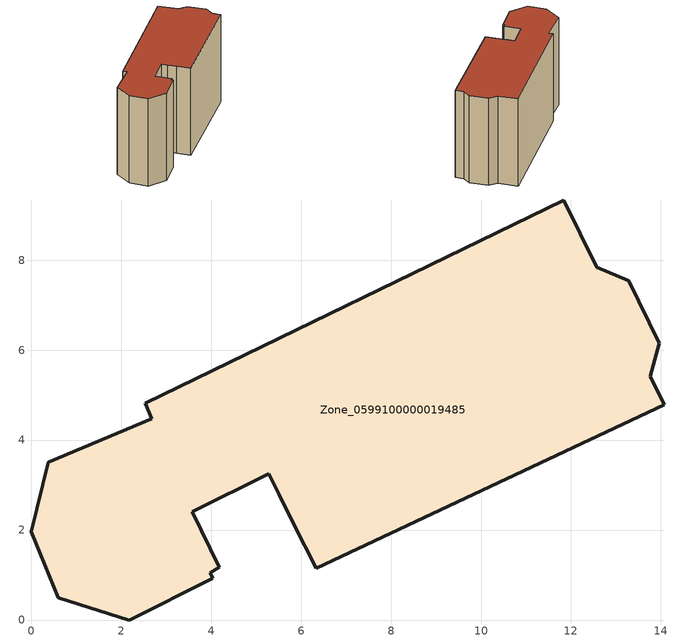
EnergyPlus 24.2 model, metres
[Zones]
Zone_0599100000019485
 floor ground (C_G): 2.68,4.47 2.53,4.82 11.84,9.34 12.57,7.85 13.28,7.54 13.96,6.15 13.76,5.42 14.07,4.79 6.33,1.15 5.84,2.13 5.51,2.79 5.28,3.25 3.58,2.41 4.18,1.17 3.98,1.06 4.04,0.93 2.18,0 0.6,0.49 0,1.96 0.38,3.51 z0
 wall outside (C_F): 13.96,6.15 13.28,7.54 12.57,7.85 11.84,9.34 2.53,4.82 2.68,4.47 0.38,3.51 0,1.96 0.6,0.49 2.18,0 4.04,0.93 3.98,1.06 4.18,1.17 3.58,2.41 5.28,3.25 5.51,2.79 5.84,2.13 6.33,1.15 14.07,4.79 13.76,5.42 13.96,6.15 z0:7.83
 roof outside (C_R): 5.51,2.79 5.84,2.13 6.33,1.15 14.07,4.79 13.76,5.42 13.96,6.15 13.28,7.54 12.57,7.85 11.84,9.34 2.53,4.82 2.68,4.47 0.38,3.51 0,1.96 0.6,0.49 2.18,0 4.04,0.93 3.98,1.06 4.18,1.17 3.58,2.41 5.28,3.25 z7.83
[BUILDING]
Pand.0599100000019485: North Axis=0; Terrain=City; Loads Convergence Tolerance Value=0.04; Temperature Convergence Tolerance Value=0.4; Solar Distribution=FullExterior; Maximum Number of Warmup Days=25; Minimum Number of Warmup Days=1
[Site:Location]
Rotterdam.The.Hague.AP_ZH_NLD Design_Conditions: Latitude=51.96; Longitude=4.45; Time Zone=1; Elevation=-4.5
[SITE:GROUNDTEMPERATURE:BUILDINGSURFACE]
18, 18, 18, 18, 18, 18, 18, 18, 18, 18, 18, 18
[MATERIAL] Thermal Absorptance=0.9; Solar Absorptance=0.7; Visible Absorptance=0.7
Name | Roughness | Thickness | Conductivity | Density | Specific Heat
G.TI.1946 | MediumSmooth | 0.15 | 1 | 540 | 1210
F.TI.1946 | Rough | 0.3 | 0.857143 | 1920 | 840
R.TI.1946 | MediumRough | 0.2 | 0.1 | 1500 | 1000
[CONSTRUCTION]
C_G: G.TI.1946
C_F: F.TI.1946
C_R: R.TI.1946
[ZONE]
Zone_0599100000019485: Type=1; Multiplier=1; Ceiling Height=Autocalculate; Volume=Autocalculate; Floor Area=autocalculate; Part of Total Floor Area=Yes
[ZONEINFILTRATION:DESIGNFLOWRATE]
Infil_Zone_0599100000019485: Zone or ZoneList or Space or SpaceList=Zone_0599100000019485; Schedule=AlwaysOn; Design Flow Rate Calculation Method=Flow/Area; Flow Rate per Floor Area=0.003; Constant Term Coefficient=1; Temperature Term Coefficient=0; Velocity Term Coefficient=0; Velocity Squared Term Coefficient=0
[HVACTEMPLATE:ZONE:IDEALLOADSAIRSYSTEM]
Zone_0599100000019485: Maximum Heating Supply Air Temperature=50; Minimum Cooling Supply Air Temperature=13; Maximum Heating Supply Air Humidity Ratio=0.0156; Minimum Cooling Supply Air Humidity Ratio=0.0077; Heating Limit=NoLimit; Cooling Limit=NoLimit; Dehumidification Control Type=ConstantSensibleHeatRatio; Cooling Sensible Heat Ratio=0.7; Dehumidification Setpoint=60; Humidification Control Type=None; Humidification Setpoint=30; Outdoor Air Method=None; Outdoor Air Flow Rate per Person=0.00944; Outdoor Air Flow Rate per Zone Floor Area=0; Outdoor Air Flow Rate per Zone=0; Demand Controlled Ventilation Type=None; Outdoor Air Economizer Type=NoEconomizer; Heat Recovery Type=None; Sensible Heat Recovery Effectiveness=0.7; Latent Heat Recovery Effectiveness=0.65
[ZONECONTROL:THERMOSTAT]
ThermostatControl_Zone_0599100000019485: Zone or ZoneList=Zone_0599100000019485; Control Type Schedule=DualSetpointControlType; Control 1=Thermostat_Zone_0599100000019485; Temperature Difference Between Cutout And Setpoint=0
[THERMOSTATSETPOINT:DUALSETPOINT]
Thermostat_Zone_0599100000019485: Heating Setpoint Temperature Schedule=HeatingSetpoint_Zone_0599100000019485; Cooling Setpoint Temperature Schedule=CoolingSetpoint_Zone_0599100000019485
[SCHEDULE:COMPACT]
HeatingSetpoint_Zone_0599100000019485: Through: 12/31, For: AllDays, Until: 24:00, 21
CoolingSetpoint_Zone_0599100000019485: Through: 12/31, For: AllDays, Until: 24:00, 24
DualSetpointControlType: Through: 12/31, For: AllDays, Until: 24:00, 4
AlwaysOn: Through: 12/31, For: AllDays, Until: 24:00, 1
